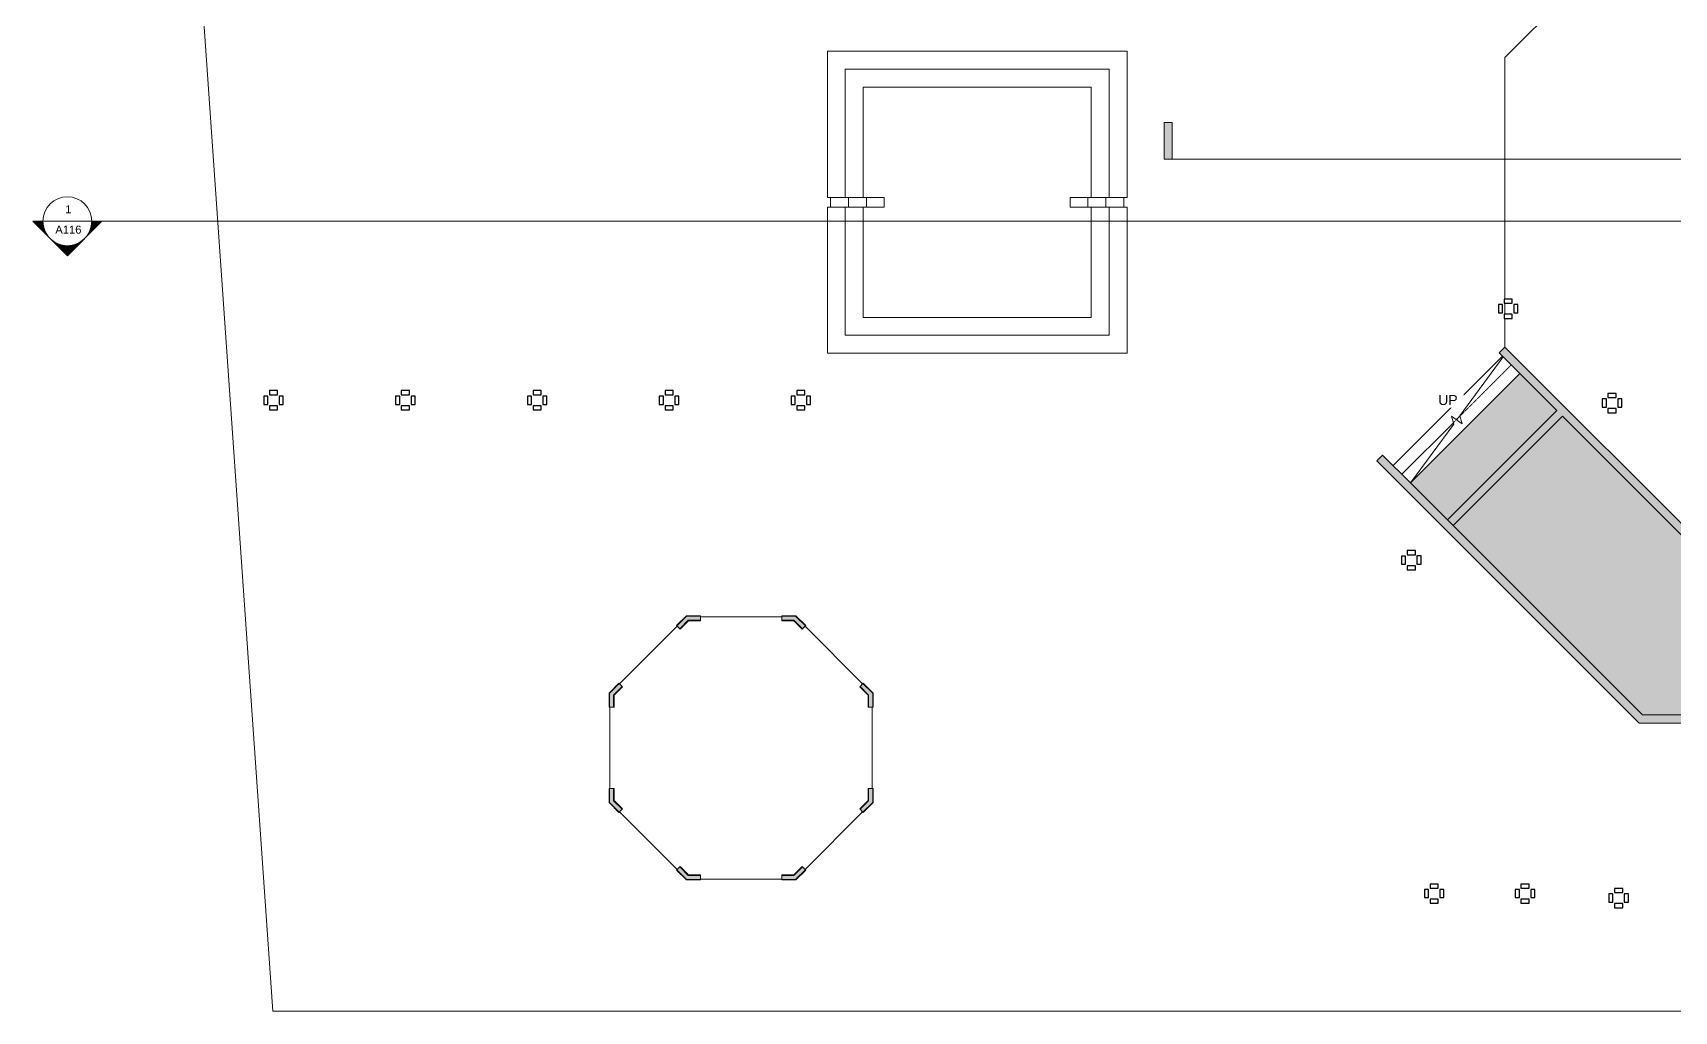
# Model space of a CAD drawing. Header units: millimetres. Extents: x -49836 to 59720, y -25216 to 39354.
# Drawn here: x -47779 to -7444, y -25216 to -1187 of the extents above; entities that cross this region are included whole.
import ezdxf

# ---------------------------------------------------------------- set-up
doc = ezdxf.new("R2010")
doc.units = ezdxf.units.MM
doc.linetypes.add('Overhead', pattern=[3.96875, 2.38125, -1.5875])
for name, color, linetype, lineweight in [('A-FLOR', 192, 'Continuous', 9), ('A-FLOR-FNSH', 192, 'Continuous', 35), ('A-FLOR-MCUT', 51, 'Continuous', 9), ('A-FLOR-PATT', 8, 'Continuous', 35), ('A-GENM', 13, 'Continuous', 9), ('A-WALL', 113, 'Continuous', 9), ('A-WALL-FNSH', 113, 'Continuous', 25), ('A-WALL-PATT', 111, 'Continuous', 25), ('G-ANNO-SYMB', 111, 'Continuous', 9), ('S-FNDN', 32, 'Continuous', 9), ('S-STRS', 31, 'Continuous', 9), ('S-STRS-MBND', 31, 'Overhead', 9), ('S-STRS-TEXT', 31, 'Continuous', 9)]:
    doc.layers.add(name, color=color, linetype=linetype, lineweight=lineweight)
doc.styles.add('Arial', font='arial.ttf', dxfattribs={"height": 245.883234})
doc.styles.add('Arial_1', font='arial.ttf', dxfattribs={"height": 196.706587})
pattern_1 = [(0, (0, 0), (812.8, 203.2), [33.528, -576.072, 33.528, -576.072, -3251.2]), (0, (0, 0), (812.8, 203.2), [-1219.2, 33.528, -1185.672, 33.528, -576.072, -1422.4]), (0, (0, 0), (812.8, 203.2), [-3048, 33.528, -372.872, 33.528, -982.472]), (120, (304.8, 101.6), (-582.3764, 602.3054), [33.528, -576.072, 33.528, -576.072, -3251.2]), (120, (304.8, 101.6), (-582.3764, 602.3054), [-1219.2, 33.528, -1185.672, 33.528, -576.072, -1422.4]), (120, (304.8, 101.6), (-582.3764, 602.3054), [-3048, 33.528, -372.872, 33.528, -982.472]), (240, (406.4, 508), (-230.4236, -805.5054), [33.528, -576.072, 33.528, -576.072, -3251.2]), (240, (406.4, 508), (-230.4236, -805.5054), [-1219.2, 33.528, -1185.672, 33.528, -576.072, -1422.4]), (240, (406.4, 508), (-230.4236, -805.5054), [-3048, 33.528, -372.872, 33.528, -982.472])]

# ---------------------------------------------------------------- blocks, each defined once
blk = doc.blocks.new('Family8 - COLUMN-233949-Level 2')
at = {"layer": 'A-GENM', "lineweight": 25}
for p, q in [((-140, -196), (-240, -196)), ((-240, -196), (-240, -395)), ((-240, -395), (-140, -395)), ((-140, -395), (-140, -196)), ((100, -64), (-100, -64)), ((-100, -64), (-100, -164)), ((-100, -164), (100, -164)), ((100, -164), (100, -64)), ((238, -195), (138, -195)), ((138, -195), (138, -395)), ((138, -395), (238, -395)), ((238, -395), (238, -195)), ((-100, -434), (-100, -534)), ((100, -434), (-100, -434)), ((-100, -534), (100, -534)), ((100, -534), (100, -434))]:
    blk.add_line(p, q, dxfattribs=at)
blk = doc.blocks.new('water view - water view-248773-Level 2')
at = {"layer": 'A-GENM'}
for p, q in [((3541, 3709), (-3823, 3709)), ((-3823, 3709), (-3823, 121)), ((3541, 121), (3541, 3709)), ((3101, 3268), (-3383, 3268)), ((-3383, 3268), (-3383, 121)), ((3101, 121), (3101, 3268)), ((2661, 2828), (-2942, 2828)), ((-2942, 2828), (-2942, 121)), ((2661, 121), (2661, 2828)), ((-3823, 121), (-3383, 121)), ((-3744, -121), (-3744, 121)), ((-3383, 121), (-2942, 121)), ((-3304, -121), (-3304, 121)), ((-2942, 121), (-2424, 121)), ((-2864, -121), (-2864, 121)), ((-2424, 121), (-2424, -121)), ((2142, -121), (2142, 121)), ((2142, 121), (2661, 121)), ((2582, 121), (2582, -121)), ((2661, 121), (3101, 121)), ((3022, 121), (3022, -121)), ((3101, 121), (3541, 121)), ((3463, 121), (3463, -121)), ((-3383, -121), (-3823, -121)), ((-3823, -121), (-3823, -3709)), ((-2942, -121), (-3383, -121)), ((-3383, -121), (-3383, -3268)), ((-2424, -121), (-2942, -121)), ((-2942, -121), (-2942, -2828)), ((2661, -121), (2142, -121)), ((2661, -2828), (2661, -121)), ((3101, -121), (2661, -121)), ((3101, -3268), (3101, -121)), ((3541, -121), (3101, -121)), ((3541, -3709), (3541, -121)), ((-2942, -2828), (2661, -2828)), ((-3383, -3268), (3101, -3268)), ((-3823, -3709), (3541, -3709))]:
    blk.add_line(p, q, dxfattribs=at)
blk = doc.blocks.new('Family8 - COLUMN-249135-Level 2')
at = {"layer": 'A-GENM', "lineweight": 25}
for p, q in [((-100, 534), (-100, 434)), ((100, 534), (-100, 534)), ((-100, 434), (100, 434)), ((100, 434), (100, 534)), ((-140, 395), (-240, 395)), ((-240, 395), (-240, 196)), ((-240, 196), (-140, 196)), ((-140, 196), (-140, 395)), ((100, 164), (-100, 164)), ((-100, 164), (-100, 64)), ((-100, 64), (100, 64)), ((100, 64), (100, 164)), ((238, 395), (138, 395)), ((138, 395), (138, 195)), ((138, 195), (238, 195)), ((238, 195), (238, 395))]:
    blk.add_line(p, q, dxfattribs=at)
blk = doc.blocks.new('剖面 - M_Section Tail - Filled-28045-Level 2')
at = {"layer": 'G-ANNO-SYMB'}
blk.add_hatch(color=256, dxfattribs=at).paths.add_polyline_path([(0, 9), (0, 0), (-2, 0), (-2, 9)], flags=0)
for p, q in [((0, 9), (-2, 9)), ((-2, 9), (-2, 0)), ((0, 0), (0, 9)), ((-2, 0), (0, 0))]:
    blk.add_line(p, q, dxfattribs=at)
blk = doc.blocks.new('剖面 - M_Section Head - Filled-1049-Level 2')
at = {"layer": 'G-ANNO-SYMB'}
h = blk.add_hatch(color=256, dxfattribs=at)
edge = h.paths.add_edge_path(flags=0)
edge.add_line((-6, 8.49), (-6, 6))
edge.add_arc((-6, 0), 6, 90, 135)
edge.add_line((-10.24, 4.24), (-6, 8.49))
h = blk.add_hatch(color=256, dxfattribs=at)
edge = h.paths.add_edge_path(flags=0)
edge.add_line((-6, 8.49), (-1.76, 4.24))
edge.add_arc((-6, 0), 6, 45, 90)
edge.add_line((-6, 6), (-6, 8.49))
h = blk.add_hatch(color=256, dxfattribs=at)
edge = h.paths.add_edge_path(flags=0)
edge.add_line((-14.49, 0), (-10.24, 4.24))
edge.add_arc((-6, 0), 6, 135, 180)
edge.add_line((-12, 0), (-14.49, 0))
h = blk.add_hatch(color=256, dxfattribs=at)
edge = h.paths.add_edge_path(flags=0)
edge.add_line((2.49, 0), (0, 0))
edge.add_arc((-6, 0), 6, 360, 405)
edge.add_line((-1.76, 4.24), (2.49, 0))
for p, q in [((-6, 8.49), (-14.49, 0)), ((-6, 8.49), (-10.24, 4.24)), ((-6, 8.49), (2.49, 0)), ((-6, 6), (-6, 8.49)), ((-6, 8.49), (-6, 6)), ((-1.76, 4.24), (-6, 8.49)), ((-10.24, 4.24), (-14.49, 0)), ((2.49, 0), (-1.76, 4.24)), ((-14.49, 0), (-12, 0)), ((0, 0), (2.49, 0)), ((-12, 0), (-14.49, 0)), ((0, 0), (2.49, 0))]:
    blk.add_line(p, q, dxfattribs=at)
for start, end in [(360, 180), (135, 180), (90, 135), (45, 90), (360, 45), (180, 360)]:
    blk.add_arc((-6, 0), 6, start, end, dxfattribs=at)

msp = doc.modelspace()

# ---------------------------------------------------------------- hatches: boundary and pattern name
at = {"layer": 'A-FLOR-PATT', "lineweight": 9}
h = msp.add_hatch(dxfattribs=at)
h.set_pattern_fill('FP_2', color=256, style=0, pattern_type=2)
h.set_pattern_definition(pattern_1)
h.paths.add_polyline_path([(10765, -23278), (10765, -20335), (2132, -11703), (-306, -14141), (-6651, -14141), (-11237, -9555), (-13924, -12242), (-8225, -17941), (2388, -17941), (7725, -23278)], flags=0)
at = {"layer": 'A-WALL-PATT', "lineweight": 9}
for points in [[(-6568, -13941), (-11603, -8906), (-11745, -9048), (-6851, -13941)], [(-12876, -13290), (-10189, -10603), (-10330, -10462), (-13017, -13149)], [(-8508, -17941), (-8225, -17941), (-14609, -11557), (-14750, -11699), (-9400, -17049)], [(2305, -18141), (2105, -17941), (-8508, -17941), (-8308, -18141)]]:
    msp.add_hatch(color=256, dxfattribs=at).paths.add_polyline_path(points, flags=0)
at = {"layer": 'A-WALL-PATT'}
h = msp.add_hatch(color=256, dxfattribs=at)
h.paths.add_polyline_path([(-33507, -17451), (-33296, -17240), (-33367, -17169), (-33507, -17309)], flags=0)
h.paths.add_polyline_path([(-31882, -15826), (-31571, -15515), (-31712, -15515), (-31952, -15755)], flags=0)
at = {"layer": 'A-WALL-PATT', "lineweight": 9}
h = msp.add_hatch(dxfattribs=at)
h.set_pattern_fill('FP_2', color=256, style=0, pattern_type=2)
h.set_pattern_definition(pattern_1)
h.paths.add_polyline_path([(-33495, -17456), (-33288, -17248), (-33296, -17240), (-33495, -17439)], flags=0)
h.paths.add_polyline_path([(-31873, -15834), (-31654, -15615), (-31671, -15615), (-31882, -15826)], flags=0)
at = {"layer": 'A-WALL-PATT'}
h = msp.add_hatch(color=256, dxfattribs=at)
h.paths.add_polyline_path([(-31654, -15615), (-31373, -15615), (-31373, -15515), (-31571, -15515), (-31671, -15615)], flags=0)
h.paths.add_polyline_path([(-29092, -15615), (-29075, -15615), (-29175, -15515), (-29373, -15515), (-29373, -15615)], flags=0)
at = {"layer": 'A-WALL-PATT', "lineweight": 9}
h = msp.add_hatch(dxfattribs=at)
h.set_pattern_fill('FP_2', color=256, style=0, pattern_type=2)
h.set_pattern_definition(pattern_1)
h.paths.add_polyline_path([(-31666, -15627), (-31373, -15627), (-31373, -15615), (-31654, -15615)], flags=0)
h.paths.add_polyline_path([(-29080, -15627), (-29092, -15615), (-29373, -15615), (-29373, -15627)], flags=0)
at = {"layer": 'A-WALL-PATT'}
h = msp.add_hatch(color=256, dxfattribs=at)
h.paths.add_polyline_path([(-27139, -17551), (-27139, -17409), (-27379, -17169), (-27450, -17240), (-27239, -17451)], flags=0)
h.paths.add_polyline_path([(-28864, -15826), (-28794, -15755), (-29034, -15515), (-29175, -15515), (-29075, -15615)], flags=0)
at = {"layer": 'A-WALL-PATT', "lineweight": 9}
h = msp.add_hatch(dxfattribs=at)
h.set_pattern_fill('FP_2', color=256, style=0, pattern_type=2)
h.set_pattern_definition(pattern_1)
h.paths.add_polyline_path([(-27127, -17421), (-27127, -17404), (-27371, -17161), (-27379, -17169), (-27139, -17409)], flags=0)
h.paths.add_polyline_path([(-28794, -15755), (-28785, -15747), (-29029, -15503), (-29046, -15503), (-29034, -15515)], flags=0)
at = {"layer": 'A-WALL-PATT'}
h = msp.add_hatch(color=256, dxfattribs=at)
h.paths.add_polyline_path([(-33507, -20047), (-33507, -19749), (-33607, -19749), (-33607, -19947)], flags=0)
h.paths.add_polyline_path([(-33607, -17749), (-33507, -17749), (-33507, -17309), (-33607, -17409)], flags=0)
at = {"layer": 'A-WALL-PATT', "lineweight": 9}
h = msp.add_hatch(dxfattribs=at)
h.set_pattern_fill('FP_2', color=256, style=0, pattern_type=2)
h.set_pattern_definition(pattern_1)
h.paths.add_polyline_path([(-33495, -20042), (-33495, -19749), (-33507, -19749), (-33507, -20030)], flags=0)
h.paths.add_polyline_path([(-33495, -17749), (-33495, -17439), (-33507, -17451), (-33507, -17749)], flags=0)
at = {"layer": 'A-WALL-PATT'}
h = msp.add_hatch(color=256, dxfattribs=at)
h.paths.add_polyline_path([(-27239, -20188), (-27139, -20088), (-27139, -19749), (-27239, -19749), (-27239, -20047)], flags=0)
h.paths.add_polyline_path([(-27139, -17749), (-27139, -17551), (-27239, -17451), (-27239, -17749)], flags=0)
h = msp.add_hatch(color=256, dxfattribs=at)
h.paths.add_polyline_path([(-31812, -21882), (-31671, -21882), (-31882, -21672), (-31952, -21742), (-31824, -21870)], flags=0)
h.paths.add_polyline_path([(-33367, -20328), (-33296, -20257), (-33607, -19947), (-33607, -20088)], flags=0)
h = msp.add_hatch(color=256, dxfattribs=at)
h.paths.add_polyline_path([(-29175, -21982), (-29034, -21982), (-28794, -21742), (-28864, -21672), (-29075, -21882)], flags=0)
h.paths.add_polyline_path([(-27379, -20328), (-27239, -20188), (-27239, -20047), (-27450, -20257)], flags=0)
at = {"layer": 'A-WALL-PATT', "lineweight": 9}
h = msp.add_hatch(dxfattribs=at)
h.set_pattern_fill('FP_2', color=256, style=0, pattern_type=2)
h.set_pattern_definition(pattern_1)
h.paths.add_polyline_path([(-29075, -21882), (-28864, -21672), (-28873, -21663), (-29092, -21882)], flags=0)
h.paths.add_polyline_path([(-27450, -20257), (-27251, -20059), (-27251, -20042), (-27459, -20249)], flags=0)
at = {"layer": 'A-WALL-PATT'}
h = msp.add_hatch(color=256, dxfattribs=at)
h.paths.add_polyline_path([(-29175, -21982), (-29075, -21882), (-29373, -21882), (-29373, -21982), (-29192, -21982)], flags=0)
h.paths.add_polyline_path([(-31712, -21982), (-31373, -21982), (-31373, -21882), (-31812, -21882)], flags=0)
at = {"layer": 'A-WALL-PATT', "lineweight": 9}
h = msp.add_hatch(dxfattribs=at)
h.set_pattern_fill('FP_2', color=256, style=0, pattern_type=2)
h.set_pattern_definition(pattern_1)
h.paths.add_polyline_path([(-31373, -21882), (-31373, -21870), (-31683, -21870), (-31671, -21882)], flags=0)
h.paths.add_polyline_path([(-29092, -21882), (-29080, -21870), (-29373, -21870), (-29373, -21882)], flags=0)

# ---------------------------------------------------------------- linework, layer by layer
at = {"layer": 'A-FLOR'}
for p, q in [((-44616, 13998), (-41881, -25216)), ((-11605, -1794), (-9134, 677)), ((-11605, -7728), (-11605, -1794)), ((-11605, -8098), (-11605, -7828)), ((-11605, -8908), (-11605, -8198)), ((-41881, -25216), (50095, -25216))]:
    msp.add_line(p, q, dxfattribs=at)
at = {"layer": 'A-FLOR-FNSH', "color": 1, "lineweight": 18}
msp.add_line((-11237, -9555), (-13924, -12242), dxfattribs=at)
at = {"layer": 'A-FLOR-MCUT'}
msp.add_line((-13017, -13149), (-8225, -17941), dxfattribs=at)
at = {"layer": 'A-WALL', "color": 1, "lineweight": 18}
for p, q in [((-11603, -8906), (-11745, -9048)), ((-11745, -9048), (-11237, -9555)), ((-6568, -13941), (-11603, -8906)), ((-10330, -10462), (-13017, -13149)), ((-12876, -13290), (-10189, -10603)), ((-14609, -11557), (-14750, -11699)), ((-13924, -12242), (-14609, -11557)), ((-14750, -11699), (-8308, -18141)), ((-31373, -15615), (-31373, -15515)), ((-29373, -15515), (-29373, -15615)), ((-31952, -15755), (-31882, -15826)), ((-28864, -15826), (-28794, -15755)), ((-33296, -17240), (-33367, -17169)), ((-27379, -17169), (-27450, -17240)), ((-33607, -17749), (-33507, -17749)), ((-27239, -17749), (-27139, -17749)), ((-8308, -18141), (2305, -18141)), ((-33507, -19749), (-33607, -19749)), ((-27139, -19749), (-27239, -19749)), ((-33367, -20328), (-33296, -20257)), ((-27450, -20257), (-27379, -20328)), ((-31882, -21672), (-31952, -21742)), ((-28794, -21742), (-28864, -21672)), ((-31373, -21982), (-31373, -21882)), ((-29373, -21882), (-29373, -21982))]:
    msp.add_line(p, q, dxfattribs=at)
at = {"layer": 'A-WALL'}
for p, q in [((-11237, -9555), (-10330, -10462)), ((-10189, -10603), (-6651, -14141)), ((-13017, -13149), (-13924, -12242)), ((-31952, -15755), (-31712, -15515)), ((-31882, -15826), (-31671, -15615)), ((-31712, -15515), (-31373, -15515)), ((-31671, -15615), (-31373, -15615)), ((-29373, -15515), (-29034, -15515)), ((-29373, -15615), (-29075, -15615)), ((-29075, -15615), (-28864, -15826)), ((-29034, -15515), (-28794, -15755)), ((-33607, -17409), (-33367, -17169)), ((-33507, -17451), (-33296, -17240)), ((-27450, -17240), (-27239, -17451)), ((-27379, -17169), (-27139, -17409)), ((-33607, -17749), (-33607, -17409)), ((-33507, -17749), (-33507, -17451)), ((-27239, -17451), (-27239, -17749)), ((-27139, -17409), (-27139, -17749)), ((2388, -17941), (-8225, -17941)), ((-33607, -20088), (-33607, -19749)), ((-33507, -20047), (-33507, -19749)), ((-27239, -19749), (-27239, -20047)), ((-27139, -19749), (-27139, -20088)), ((-33367, -20328), (-33607, -20088)), ((-33296, -20257), (-33507, -20047)), ((-27239, -20047), (-27450, -20257)), ((-27139, -20088), (-27379, -20328)), ((-31712, -21982), (-31952, -21742)), ((-31671, -21882), (-31882, -21672)), ((-28864, -21672), (-29075, -21882)), ((-28794, -21742), (-29034, -21982)), ((-31373, -21982), (-31712, -21982)), ((-31373, -21882), (-31671, -21882)), ((-29075, -21882), (-29373, -21882)), ((-29034, -21982), (-29373, -21982))]:
    msp.add_line(p, q, dxfattribs=at)
at = {"layer": 'A-WALL-FNSH', "color": 7, "lineweight": 18}
for p, q in [((-31717, -15503), (-31961, -15747)), ((-31873, -15834), (-31666, -15627)), ((-31373, -15503), (-31717, -15503)), ((-31666, -15627), (-31373, -15627)), ((-31373, -15515), (-31373, -15503)), ((-31373, -15627), (-31373, -15615)), ((-29029, -15503), (-29373, -15503)), ((-29373, -15503), (-29373, -15515)), ((-29373, -15615), (-29373, -15627)), ((-29373, -15627), (-29080, -15627)), ((-29080, -15627), (-28873, -15834)), ((-28785, -15747), (-29029, -15503)), ((-31961, -15747), (-31952, -15755)), ((-31882, -15826), (-31873, -15834)), ((-28873, -15834), (-28864, -15826)), ((-28794, -15755), (-28785, -15747)), ((-33375, -17161), (-33619, -17404)), ((-33495, -17456), (-33288, -17248)), ((-33367, -17169), (-33375, -17161)), ((-33288, -17248), (-33296, -17240)), ((-27450, -17240), (-27459, -17248)), ((-27459, -17248), (-27251, -17456)), ((-27371, -17161), (-27379, -17169)), ((-27127, -17404), (-27371, -17161)), ((-33619, -17404), (-33619, -17749)), ((-33495, -17749), (-33495, -17456)), ((-27251, -17456), (-27251, -17749)), ((-27127, -17749), (-27127, -17404)), ((-33619, -17749), (-33607, -17749)), ((-33507, -17749), (-33495, -17749)), ((-27251, -17749), (-27239, -17749)), ((-27139, -17749), (-27127, -17749)), ((-33619, -19749), (-33619, -20093)), ((-33607, -19749), (-33619, -19749)), ((-33495, -19749), (-33507, -19749)), ((-33495, -20042), (-33495, -19749)), ((-27239, -19749), (-27251, -19749)), ((-27251, -19749), (-27251, -20042)), ((-27127, -19749), (-27139, -19749)), ((-27127, -20093), (-27127, -19749)), ((-33619, -20093), (-33375, -20337)), ((-33288, -20249), (-33495, -20042)), ((-27251, -20042), (-27459, -20249)), ((-27371, -20337), (-27127, -20093)), ((-33375, -20337), (-33367, -20328)), ((-33296, -20257), (-33288, -20249)), ((-27459, -20249), (-27450, -20257)), ((-27379, -20328), (-27371, -20337)), ((-31952, -21742), (-31961, -21751)), ((-31961, -21751), (-31717, -21994)), ((-31873, -21663), (-31882, -21672)), ((-31666, -21870), (-31873, -21663)), ((-28873, -21663), (-29080, -21870)), ((-29029, -21994), (-28785, -21751)), ((-28864, -21672), (-28873, -21663)), ((-28785, -21751), (-28794, -21742)), ((-31717, -21994), (-31373, -21994)), ((-31373, -21870), (-31666, -21870)), ((-31373, -21882), (-31373, -21870)), ((-31373, -21994), (-31373, -21982)), ((-29080, -21870), (-29373, -21870)), ((-29373, -21870), (-29373, -21882)), ((-29373, -21982), (-29373, -21994)), ((-29373, -21994), (-29029, -21994))]:
    msp.add_line(p, q, dxfattribs=at)
at = {"layer": 'G-ANNO-SYMB'}
for p, q in [((54559, -4287), (-19777, -4287)), ((-47530, -5814), (-46330, -5814)), ((58271, -5814), (-46330, -5814))]:
    msp.add_line(p, q, dxfattribs=at)
at = {"layer": 'S-FNDN'}
for p, q in [((-11603, -1792), (-11603, -7728)), ((-11603, -7828), (-11603, -8098)), ((-11603, -8198), (-11603, -8906)), ((-29373, -15527), (-31373, -15527)), ((-31944, -15763), (-33358, -17178)), ((-27388, -17178), (-28802, -15763)), ((-33595, -17749), (-33595, -19749)), ((-27151, -19749), (-27151, -17749)), ((-33358, -20320), (-31944, -21734)), ((-28802, -21734), (-27388, -20320)), ((-31373, -21970), (-29373, -21970))]:
    msp.add_line(p, q, dxfattribs=at)
at = {"layer": 'S-STRS'}
for p, q in [((-14349, -11817), (-11662, -9130)), ((-11644, -9148), (-12709, -10593)), ((-14137, -12030), (-12869, -10762)), ((-12859, -10797), (-13924, -12242)), ((-12656, -10789), (-12912, -10601)), ((-12912, -10601), (-12859, -10797)), ((-12794, -10687), (-12707, -10600)), ((-12709, -10593), (-12656, -10789)), ((-14197, -11969), (-13924, -12242))]:
    msp.add_line(p, q, dxfattribs=at)
at = {"layer": 'S-STRS-MBND'}
for p, q in [((-12707, -10600), (-11450, -9343)), ((-12869, -10762), (-12794, -10687))]:
    msp.add_line(p, q, dxfattribs=at)

# ---------------------------------------------------------------- block references
at = {"layer": 'A-GENM'}
for name, p in [('water view - water view-248773-Level 2', (-24431, -5348)), ('Family8 - COLUMN-233949-Level 2', (-11523, -7665)), ('Family8 - COLUMN-249135-Level 2', (-41863, -10509)), ('Family8 - COLUMN-249135-Level 2', (-38623, -10509)), ('Family8 - COLUMN-249135-Level 2', (-35383, -10509)), ('Family8 - COLUMN-249135-Level 2', (-32143, -10509)), ('Family8 - COLUMN-249135-Level 2', (-28903, -10509)), ('Family8 - COLUMN-233949-Level 2', (-8970, -9982)), ('Family8 - COLUMN-233949-Level 2', (-13903, -13841)), ('Family8 - COLUMN-233949-Level 2', (-13341, -22032)), ('Family8 - COLUMN-233949-Level 2', (-11108, -22030)), ('Family8 - COLUMN-233949-Level 2', (-8808, -22141))]:
    msp.add_blockref(name, p, dxfattribs=at)
at = {"layer": 'G-ANNO-SYMB', "xscale": 99.99999999999993, "yscale": 99.99999999999993, "zscale": 99.99999999999993}
msp.add_blockref('剖面 - M_Section Tail - Filled-28045-Level 2', (-19777, -4287), dxfattribs=at)
at = {"layer": 'G-ANNO-SYMB', "extrusion": (0, 0, -1), "xscale": 99.99999999999993, "yscale": 99.99999999999993, "zscale": 99.99999999999993, "rotation": 180}
msp.add_blockref('剖面 - M_Section Head - Filled-1049-Level 2', (46330, -5814), dxfattribs=at)

# ---------------------------------------------------------------- texts
at = {"layer": 'G-ANNO-SYMB', "attachment_point": 2, "line_spacing_factor": 0.938532, "style": 'Arial_1'}
for s, insert, char_height, width in [('\\fArial|b0|i0|c134|p34|;1', (-46905, -5423), 196.71, 182.39), ('A116', (-46905, -5922), 196.7, 765.55)]:
    msp.add_mtext(s, dxfattribs=dict(at, insert=insert, char_height=char_height, width=width))

# ---------------------------------------------------------------- next in the draw order: texts
at = {"layer": 'S-STRS-TEXT', "insert": (-13242, -10082), "char_height": 245.9, "width": 567.69, "attachment_point": 1, "line_spacing_factor": 0.938532, "style": 'Arial', "bg_fill": 3, "box_fill_scale": 1.25, "bg_fill_color": 0, "bg_fill_transparency": 0}
msp.add_mtext('UP', dxfattribs=at)

doc.saveas('drawing.dxf')
